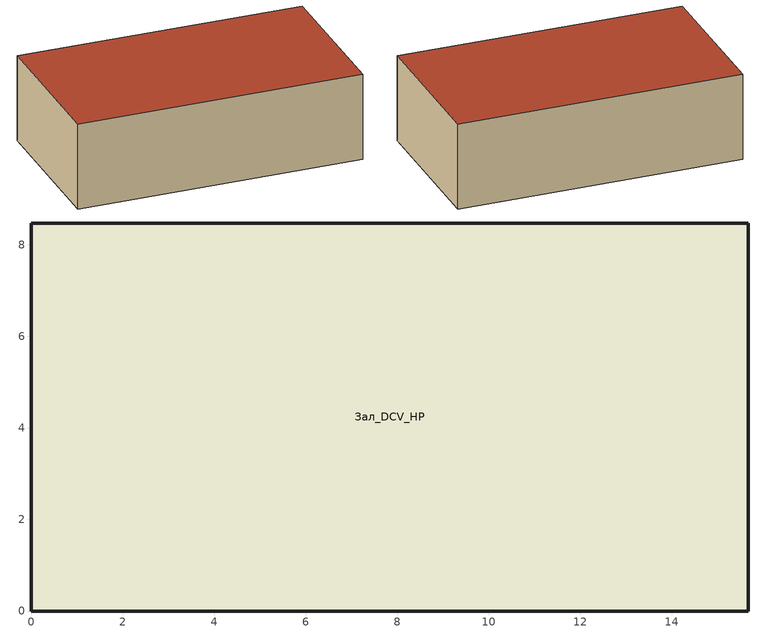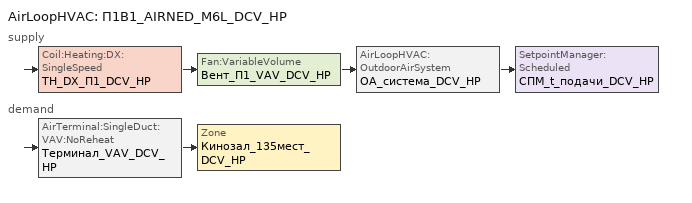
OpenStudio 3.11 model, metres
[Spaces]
Зал_DCV_HP
 floor ground (Пол_зала): 0,0 0,8.48 15.68,8.48 15.68,0 z0
 wall outside (Стена_наружная): 0,0 15.68,0 / 15.68,8.48 0,8.48 z0:4.85
 wall outside (Стена_внутренняя): 0,8.48 0,0 / 15.68,0 15.68,8.48 z0:4.85
 roof outside (Покрытие_зала): 0,0 15.68,0 15.68,8.48 0,8.48 z4.85
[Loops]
AirLoopHVAC 'П1В1_AIRNED_M6L_DCV_HP'
 supply: Coil:Heating:DX:SingleSpeed 'ТН_DX_П1_DCV_HP' > Fan:VariableVolume 'Вент_П1_VAV_DCV_HP' > AirLoopHVAC:OutdoorAirSystem 'ОА_система_DCV_HP' > SetpointManager:Scheduled 'СПМ_t_подачи_DCV_HP'
 demand: AirTerminal:SingleDuct:VAV:NoReheat 'Терминал_VAV_DCV_HP' > Zone 'Кинозал_135мест_DCV_HP'
[Site]
SPb_Pulkovo: Latitude {deg}=59.8; Longitude {deg}=30.26; Time Zone {hr}=3; Elevation {m}=16
[SizingPeriod:DesignDay] Barometric Pressure {Pa}=101325; Day of Month=21; Humidity Condition Type=Wetbulb; Solar Model Indicator=ASHRAEClearSky
Name | Maximum Dry-Bulb Temperature {C} | Daily Dry-Bulb Temperature Range {deltaC} | Wind Speed {m/s} | Wind Direction {deg} | Sky Clearness | Month | Day Type | Wetbulb or DewPoint at Maximum Dry-Bulb {C}
СПб_Зима_-24C | -24 | 0 | 3 | 270 | 0 | 1 | WinterDesignDay | -24
СПб_Лето_22C | 22 | 8.5 | 1 | 180 | 1 | 7 | SummerDesignDay | 18
[Material] Roughness=Smooth; Specific Heat {J/kg-K}=840; Thermal Absorptance=0.9; Solar Absorptance=0.7
Name | Thickness {m} | Conductivity {W/m-K} | Density {kg/m3}
Штукатурка_20мм | 0.02 | 0.7 | 1600
Бетон_500мм | 0.5 | 1.74 | 2200
МинВата_100мм | 0.1 | 0.042 | 80
МинВата_150мм | 0.15 | 0.042 | 80
ЖБ_плита_220мм | 0.22 | 1.74 | 2500
Стяжка_100мм | 0.1 | 0.93 | 1800
[Construction]
Стена_наружная: Штукатурка_20мм, Бетон_500мм, МинВата_100мм, Штукатурка_20мм
Стена_внутренняя: Штукатурка_20мм, Бетон_500мм, Штукатурка_20мм
Покрытие_зала: МинВата_150мм, ЖБ_плита_220мм
Пол_зала: Стяжка_100мм, ЖБ_плита_220мм
[ThermalZone]
Кинозал_135мест_DCV_HP: Thermostat=Термостат_DCV_HP; Use Ideal Air Loads=No
[Sizing:Zone]
Кинозал_135мест_DCV_HP: Zone Cooling Design Supply Air Temperature Input Method=SupplyAirTemperature; Zone Cooling Design Supply Air Temperature {C}=14; Zone Cooling Design Supply Air Temperature Difference {deltaC}=11.11; Zone Heating Design Supply Air Temperature Input Method=SupplyAirTemperature; Zone Heating Design Supply Air Temperature {C}=40; Zone Heating Design Supply Air Temperature Difference {deltaC}=11.11; Zone Cooling Design Supply Air Humidity Ratio {kg-H2O/kg-air}=0.0085; Zone Heating Design Supply Air Humidity Ratio {kg-H2O/kg-air}=0.008; Cooling Design Air Flow Method=DesignDay; Heating Design Air Flow Method=DesignDay; Account for Dedicated Outdoor Air System=No; Dedicated Outdoor Air System Control Strategy=NeutralSupplyAir; Dedicated Outdoor Air Low Setpoint Temperature for Design {C}=autosize; Dedicated Outdoor Air High Setpoint Temperature for Design {C}=autosize; Zone Load Sizing Method=Sensible Load Only No Latent Load; Zone Latent Cooling Design Supply Air Humidity Ratio Input Method=HumidityRatioDifference; Zone Cooling Design Supply Air Humidity Ratio Difference {kgWater/kgDryAir}=0.005; Zone Latent Heating Design Supply Air Humidity Ratio Input Method=HumidityRatioDifference; Zone Humidification Design Supply Air Humidity Ratio Difference {kgWater/kgDryAir}=0.005; Sizing Option=Coincident; Heating Coil Sizing Method=None; Maximum Heating Capacity To Cooling Load Sizing Ratio {W/W}=1
[Zone equipment]
Кинозал_135мест_DCV_HP: Терминал_VAV_DCV_HP
[Space]
Зал_DCV_HP: Thermal Zone=Кинозал_135мест_DCV_HP; Design Specification Outdoor Air Object=ОА_спец_DCV_HP
[People:Definition]
Зрители_DCV_HP: Number of People Calculation Method=People; Number of People {people}=135; Fraction Radiant=0.3; Sensible Heat Fraction=0.6
[People]
Люди_DCV_HP: People Definition=Зрители_DCV_HP; Space or SpaceType=Зал_DCV_HP; Number of People Schedule=Заполняемость_DCV_HP; Activity Level Schedule=Активность_DCV_HP; Clothing Insulation Calculation Method=ClothingInsulationSchedule; Multiplier=1
[Lights:Definition]
Освещение_дефиниция_DCV_HP: Design Level Calculation Method=Watts/Area; Watts per Space Floor Area {W/m2}=8
[Lights]
Освещение_DCV_HP: Lights Definition=Освещение_дефиниция_DCV_HP; Space or SpaceType=Зал_DCV_HP; Schedule=Освещение_DCV_HP; Fraction Replaceable=1
[ElectricEquipment:Definition]
Проектор_дефиниция_DCV_HP: Design Level Calculation Method=EquipmentLevel; Design Level {W}=10000; Fraction Latent=0; Fraction Radiant=0.2
[ElectricEquipment]
Проектор_DCV_HP: Electric Equipment Definition=Проектор_дефиниция_DCV_HP; Space or SpaceType=Зал_DCV_HP; Schedule=Освещение_DCV_HP
[SpaceInfiltration:DesignFlowRate]
Инфильтрация_DCV_HP: Space or SpaceType=Зал_DCV_HP; Design Flow Rate Calculation Method=Flow/ExteriorArea; Flow per Exterior Surface Area {m3/s-m2}=0.0001; Density Basis=Outdoor
[DesignSpecification:OutdoorAir]
ОА_спец_DCV_HP: Outdoor Air Method=Maximum; Outdoor Air Flow per Person {m3/s-person}=0.00833; Outdoor Air Flow per Floor Area {m3/s-m2}=0; Outdoor Air Flow Rate {m3/s}=0.619
[ThermostatSetpoint:DualSetpoint]
Термостат_DCV_HP: Heating Setpoint Temperature Schedule=Уставка_отопл_DCV_HP; Cooling Setpoint Temperature Schedule=Уставка_охл_DCV_HP
[AirLoopHVAC]
П1В1_AIRNED_M6L_DCV_HP: Availability Schedule=Always On Discrete; Design Supply Air Flow Rate {m3/s}=1.125; Design Return Air Flow Fraction of Supply Air Flow=1
[Sizing:System]
П1В1_AIRNED_M6L_DCV_HP: Central Heating Maximum System Air Flow Ratio=0.3; Preheat Design Temperature {C}=7; Preheat Design Humidity Ratio {kg-H2O/kg-Air}=0.008; Precool Design Temperature {C}=12.8; Precool Design Humidity Ratio {kg-H2O/kg-Air}=0.008; Central Cooling Design Supply Air Temperature {C}=12.8; Central Heating Design Supply Air Temperature {C}=16.7; 100% Outdoor Air in Cooling=Yes; 100% Outdoor Air in Heating=Yes; Central Cooling Design Supply Air Humidity Ratio {kg-H2O/kg-Air}=0.0085; Zone Maximum Outdoor Air Fraction=1; Cooling Supply Air Flow Rate Per Floor Area {m3/s-m2}=0.00996765; Cooling Fraction of Autosized Cooling Supply Air Flow Rate=1; Cooling Supply Air Flow Rate Per Unit Cooling Capacity {m3/s-W}=3.94755e-05; Heating Supply Air Flow Rate Per Floor Area {m3/s-m2}=0.00996765; Heating Fraction of Autosized Heating Supply Air Flow Rate=1; Heating Fraction of Autosized Cooling Supply Air Flow Rate=1; Heating Supply Air Flow Rate Per Unit Heating Capacity {m3/s-W}=3.15882e-05; Cooling Design Capacity Method=CoolingDesignCapacity; Cooling Design Capacity {W}=autosize; Cooling Design Capacity Per Floor Area {W/m2}=234.7; Fraction of Autosized Cooling Design Capacity=1; Heating Design Capacity Method=HeatingDesignCapacity; Heating Design Capacity {W}=autosize; Heating Design Capacity Per Floor Area {W/m2}=157; Fraction of Autosized Heating Design Capacity=1; Central Cooling Capacity Control Method=OnOff; Occupant Diversity=autosize; Heating Coil Sizing Method=None; Maximum Heating Capacity To Cooling Capacity Sizing Ratio {W/W}=1
[Fan:VariableVolume]
Вент_П1_VAV_DCV_HP: Availability Schedule=Вентиляция_DCV_HP; Fan Total Efficiency=0.65; Pressure Rise {Pa}=500; Maximum Flow Rate {m3/s}=1.125; Fan Power Minimum Flow Rate Input Method=Fraction; Fan Power Minimum Flow Fraction=0.55; Fan Power Minimum Air Flow Rate {m3/s}=0; Motor Efficiency=0.9; Motor In Airstream Fraction=1; Fan Power Coefficient 1=0.0407599; Fan Power Coefficient 2=0.088045; Fan Power Coefficient 3=-0.0729261; Fan Power Coefficient 4=0.94374; Fan Power Coefficient 5=0
[SetpointManager:Scheduled]
СПМ_t_подачи_DCV_HP: Control Variable=Temperature; Schedule=t_приточного_DCV_HP
[Controller:OutdoorAir]
Контроллер_НВ_DCV_HP: Minimum Outdoor Air Flow Rate {m3/s}=0; Maximum Outdoor Air Flow Rate {m3/s}=1.125; Economizer Control Type=NoEconomizer; Economizer Control Action Type=ModulateFlow; Economizer Maximum Limit Dry-Bulb Temperature {C}=28; Economizer Maximum Limit Enthalpy {J/kg}=64000; Economizer Minimum Limit Dry-Bulb Temperature {C}=-100; Lockout Type=NoLockout; Minimum Limit Type=FixedMinimum; Controller Mechanical Ventilation=Controller Mechanical Ventilation 1; High Humidity Control=No; High Humidity Outdoor Air Flow Ratio=1; Control High Indoor Humidity Based on Outdoor Humidity Ratio=Yes; Heat Recovery Bypass Control Type=BypassWhenWithinEconomizerLimits; Economizer Operation Staging=InterlockedWithMechanicalCooling
[Controller:MechanicalVentilation]
Controller Mechanical Ventilation 1: Availability Schedule=Always On Discrete; Demand Controlled Ventilation=Yes; System Outdoor Air Method=ZoneSum
[AirLoopHVAC:OutdoorAirSystem]
ОА_система_DCV_HP: Controller=Контроллер_НВ_DCV_HP
[HeatExchanger:AirToAir:SensibleAndLatent]
Рекуператор_RRS_DCV_HP: Availability Schedule=Always On Discrete; Nominal Supply Air Flow Rate {m3/s}=autosize; Sensible Effectiveness at 100% Heating Air Flow=0.8; Latent Effectiveness at 100% Heating Air Flow=0.72; Sensible Effectiveness at 100% Cooling Air Flow=0.75; Latent Effectiveness at 100% Cooling Air Flow=0.68; Nominal Electric Power {W}=0; Supply Air Outlet Temperature Control=Yes; Heat Exchanger Type=Rotary; Frost Control Type=None; Threshold Temperature {C}=1.7; Economizer Lockout=Yes; Sensible Effectiveness of Heating Air Flow Curve=Рекуператор_RRS_DCV_HP_SensHeatEff; Latent Effectiveness of Heating Air Flow Curve=Рекуператор_RRS_DCV_HP_LatHeatEff; Sensible Effectiveness of Cooling Air Flow Curve=Рекуператор_RRS_DCV_HP_SensCoolEff; Latent Effectiveness of Cooling Air Flow Curve=Рекуператор_RRS_DCV_HP_LatCoolEff
[AirTerminal:SingleDuct:VAV:NoReheat]
Терминал_VAV_DCV_HP: Availability Schedule=Вентиляция_DCV_HP; Maximum Air Flow Rate {m3/s}=1.125; Zone Minimum Air Flow Input Method=Constant; Constant Minimum Air Flow Fraction=0.2; Control For Outdoor Air=No
[ZoneControl:ContaminantController]
CO2_контроллер_DCV_HP: Controlled Zone=Кинозал_135мест_DCV_HP; Carbon Dioxide Control Availability Schedule=CO2_ctrl_доступность; Carbon Dioxide Setpoint Schedule=CO2_уставка_700ppm
[Coil:Heating:DX:SingleSpeed]
ТН_DX_П1_DCV_HP: Availability Schedule=Always On Discrete; Rated Total Heating Capacity {W}=16000; Rated COP {W/W}=2.5; Rated Air Flow Rate {m3/s}=1.125; Rated Supply Fan Power Per Volume Flow Rate 2017 {W/(m3/s)}=773.3; Rated Supply Fan Power Per Volume Flow Rate 2023 {W/(m3/s)}=934.4; Total Heating Capacity Function of Temperature Curve=Curve Cubic 1; Total Heating Capacity Function of Flow Fraction Curve=Curve Cubic 2; Energy Input Ratio Function of Temperature Curve=Curve Cubic 3; Energy Input Ratio Function of Flow Fraction Curve=Curve Quadratic 2; Part Load Fraction Correlation Curve=Curve Quadratic 3; Defrost Strategy=Resistive; Defrost Control=Timed; Defrost Time Period Fraction=0.166667; Resistive Defrost Heater Capacity {W}=2000
[Schedule:Constant]
Name | Value
Активность_DCV_HP | 115
Уставка_отопл_DCV_HP; t_приточного_DCV_HP | 18
Уставка_охл_DCV_HP | 26
Always On Discrete | 1
CO2_уставка_700ppm | 700
[Schedule:Ruleset]
Name | Default Day Schedule
Заполняемость_DCV_HP | Schedule Day 1
Освещение_DCV_HP | Schedule Day 3
Вентиляция_DCV_HP | Schedule Day 5
CO2_ctrl_доступность | Schedule Day 7
[Schedule:Day]
Schedule Day 1: 1, 0, 0, 2, 0, 0, 3, 0, 0, 4, 0, 0, 5, 0, 0, 6, 0, 0, 7, 0, 0, 8, 0, 0, 9, 0, 0.1, 10, 0, 0.1, 11, 0, 0.2, 12, 0, 0.85, 13, 0, 0.85, 14, 0, 0.85, 15, 0, 0.85, 16, 0, 0.15, 17, 0, 0.8, 18, 0, 0.8, 19, 0, 0.15, 20, 0, 0.92, 21, 0, 0.92, 22, 0, 0.2, 23, 0, 0.82, 24, 0, 0.82
Schedule Day 2: 1, 0, 0, 2, 0, 0, 3, 0, 0, 4, 0, 0, 5, 0, 0, 6, 0, 0, 7, 0, 0, 8, 0, 0, 9, 0, 0.1, 10, 0, 0.1, 11, 0, 0.88, 12, 0, 0.88, 13, 0, 0.92, 14, 0, 0.92, 15, 0, 0.2, 16, 0, 0.9, 17, 0, 0.9, 18, 0, 0.2, 19, 0, 0.95, 20, 0, 0.95, 21, 0, 0.3, 22, 0, 0.8, 23, 0, 0.8, 24, 0, 0
Schedule Day 3: 1, 0, 0, 2, 0, 0, 3, 0, 0, 4, 0, 0, 5, 0, 0, 6, 0, 0, 7, 0, 0, 8, 0, 0, 9, 0, 0.15, 10, 0, 0.15, 11, 0, 0.25, 12, 0, 0.9, 13, 0, 0.9, 14, 0, 0.9, 15, 0, 0.9, 16, 0, 0.2, 17, 0, 0.85, 18, 0, 0.85, 19, 0, 0.2, 20, 0, 0.97, 21, 0, 0.97, 22, 0, 0.25, 23, 0, 0.87, 24, 0, 0.87
Schedule Day 4: 1, 0, 0, 2, 0, 0, 3, 0, 0, 4, 0, 0, 5, 0, 0, 6, 0, 0, 7, 0, 0, 8, 0, 0, 9, 0, 0.15, 10, 0, 0.15, 11, 0, 0.93, 12, 0, 0.93, 13, 0, 0.97, 14, 0, 0.97, 15, 0, 0.25, 16, 0, 0.95, 17, 0, 0.95, 18, 0, 0.25, 19, 0, 1, 20, 0, 1, 21, 0, 0.35, 22, 0, 0.85, 23, 0, 0.85, 24, 0, 0
Schedule Day 5; Schedule Day 6; Schedule Day 7; Schedule Day 8: 1, 0, 0, 2, 0, 0, 3, 0, 0, 4, 0, 0, 5, 0, 0, 6, 0, 0, 7, 0, 0, 8, 0, 0, 9, 0, 1, 10, 0, 1, 11, 0, 1, 12, 0, 1, 13, 0, 1, 14, 0, 1, 15, 0, 1, 16, 0, 1, 17, 0, 1, 18, 0, 1, 19, 0, 1, 20, 0, 1, 21, 0, 1, 22, 0, 1, 23, 0, 1, 24, 0, 1
[Schedule:Rule] Rule Order=0; Apply Sunday=Yes; Apply Saturday=Yes
Name | Schedule Ruleset | Day Schedule
Schedule Rule 1 | Заполняемость_DCV_HP | Schedule Day 2
Schedule Rule 2 | Освещение_DCV_HP | Schedule Day 4
Schedule Rule 3 | Вентиляция_DCV_HP | Schedule Day 6
Schedule Rule 4 | CO2_ctrl_доступность | Schedule Day 8
[Table:Lookup]
Рекуператор_RRS_DCV_HP_SensHeatEff: DivisorOnly, 0.8, 0, 10, Dimensionless, 0.83, 0.8
Рекуператор_RRS_DCV_HP_LatHeatEff: DivisorOnly, 0.72, 0, 10, Dimensionless, 0.75, 0.72
Рекуператор_RRS_DCV_HP_SensCoolEff: DivisorOnly, 0.75, 0, 10, Dimensionless, 0.78, 0.75
Рекуператор_RRS_DCV_HP_LatCoolEff: DivisorOnly, 0.68, 0, 10, Dimensionless, 0.71, 0.68
[Curve:Quadratic] Minimum Value of x=0; Maximum Value of x=1
Name | Coefficient1 Constant | Coefficient2 x | Coefficient3 x**2
Curve Quadratic 2 | 1.3824 | -0.4336 | 0.0512
Curve Quadratic 3 | 0.75 | 0.25 | 0
[Curve:Cubic]
Name | Coefficient1 Constant | Coefficient2 x | Coefficient3 x**2 | Coefficient4 x**3 | Minimum Value of x | Maximum Value of x
Curve Cubic 1 | 0.758746 | 0.027626 | 0.000148716 | 3.4992e-06 | -20 | 20
Curve Cubic 2 | 0.84 | 0.16 | 0 | 0 | 0.5 | 1.5
Curve Cubic 3 | 1.19248 | -0.0300438 | 0.00103745 | -2.3328e-05 | -20 | 20
